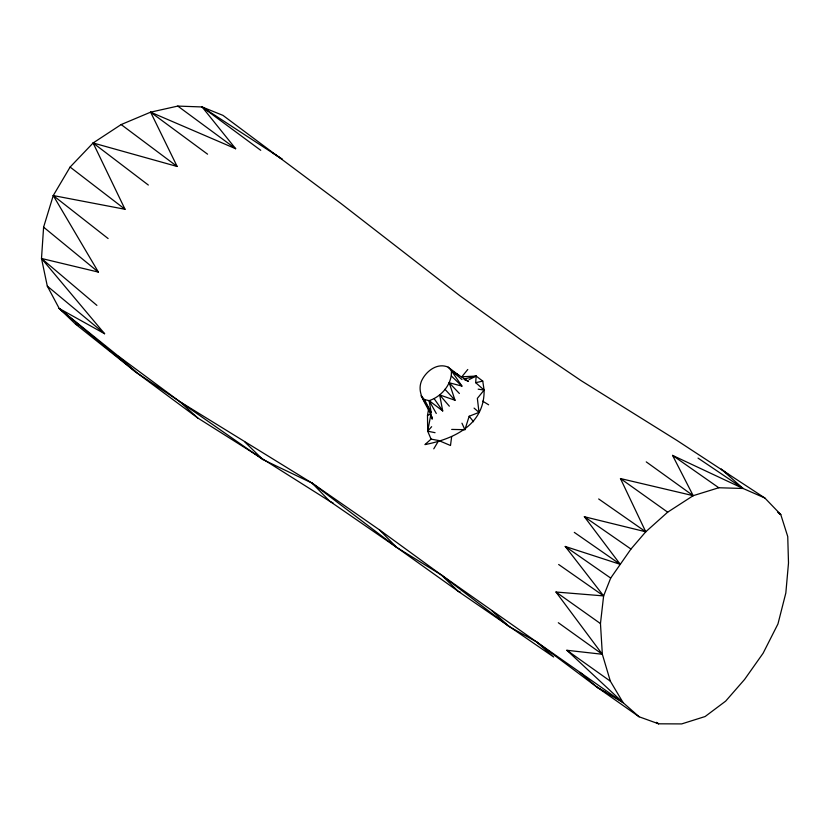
<?xml version="1.0" encoding="UTF-8"?>
<svg xmlns="http://www.w3.org/2000/svg" width="830" height="830" viewBox="0 0 830 830"><rect width="100%" height="100%" fill="white"/><g stroke="black" fill="none" stroke-linecap="round" stroke-linejoin="round"><path stroke-width="1.25" d="M59.221 308.49L118.576 356.278L179.851 401.647L262.892 459.561L312.163 483.153L396.657 547.375L441.311 574.92L509.07 626.515L536.668 641.964L553.652 656.987L458.305 591.385L396.657 547.375L329.666 501.196L197.799 418.009L135.871 372.131L59.221 308.49L104.601 333.733L41.5 258.472L43.606 227.161L53.255 195.558L70.114 167.069L93.105 142.978L121.159 124.562L150.614 112.164L177.776 106.084L202.095 106.956L222.969 115.38L341.203 203.682L460.028 295.833L522.122 340.611L581.062 380.617L676.99 440.46L764.835 497.99L780.781 514.579L787.743 536.564L788.5 563.02L785.834 592.994L777.959 623.932L763.112 653.231L744.583 679.448L725.679 701.122L705.127 716.529L681.679 723.916L658.595 723.812L639.11 716.778L596.749 686.991L536.668 641.964L441.311 574.92L379.476 529.872L312.163 483.153L179.851 401.647L135.871 372.131L75.52 324.084L59.221 308.49L47.3 286.101L41.5 258.472L98.397 272.105L53.255 195.558L125.029 209.285L93.105 142.978L177.153 166.477L150.614 112.164L235.658 148.726L202.095 106.956L282.127 159.153L272.448 152.71M451.655 436.663L450.493 445.502L438.728 440.523L431.081 439.122L424.939 444.6C454.28 438.863 484.668 424.618 484.108 390.079L475.694 382.682L476.14 376.063L461.822 376.789L467.778 369.495M639.11 716.778L623.091 702.626L610.361 681.202L602.341 654.268L600.464 623.579L603.617 595.909L610.693 578.074L630.956 549.045L645.75 531.791L667.673 512.172L693.195 495.676L718.78 487.75L743.109 488.486L764.835 497.99M431.081 439.122L427.678 431.195L427.492 415.477L428.737 408.339M435.055 432.689L427.678 431.195L431.009 413.9L427.492 415.477M451.676 429.421L464.914 429.691L469.178 416.245L479.014 412.396L477.354 398.369L484.108 390.079L482.749 381.105L476.14 376.063L463.866 379.092M464.8 379.943L468.452 381.271L451.375 370.637L461.926 386.085L449.206 382.765L455.037 400.268L439.672 394.924L442.712 410.943L429.12 400.631L431.195 412.666L421.111 395.702L424.441 399.562L429.12 400.631C441.404 396.813 452.371 383.875 451.375 370.637L448.159 367.151C437.088 362.337 425.655 371.467 421.35 381.364C416.017 395.412 429.11 406.285 432.191 419.15L431.942 416.598M433.768 448.823L438.728 440.523M427.678 431.195L431.642 426.682M469.126 379.601L476.14 376.063M475.694 382.682L482.749 381.105M536.668 641.964L580.16 672.445L596.749 686.991L623.091 702.626L566.869 650.274L602.341 654.268L555.965 592.018L603.617 595.909L565.251 546.462L620.269 564.348L584.362 516.727L645.75 531.791L620.456 478.547L693.195 495.676L672.559 455.39L743.109 488.486L721.229 469.085L728.418 474.573M478.184 389.177L484.108 390.079M75.52 324.084L78.943 325.485M460.588 592.33L458.305 591.385L441.311 574.92M333.079 503.011L329.666 501.196L312.163 483.153M596.749 686.991L600.059 688.962M602.269 690.28L605.589 692.251M656.385 722.505L658.595 723.812L656.499 722.339M455.722 373.417L458.886 375.336L448.159 367.151M482.697 401.17L488.631 404.791M778.623 513.148L780.781 514.579L777.7 512.224M698.02 458.098L743.109 488.486M584.362 516.727L630.956 549.045M574.298 532.383L620.269 564.348M565.251 546.462L610.693 578.074M598.669 498.955L645.75 531.791M558.663 564.493L603.617 595.909M672.559 455.39L718.78 487.75M580.16 672.445L623.091 702.626M555.965 592.018L600.464 623.579M620.456 478.547L667.673 512.172M566.869 650.274L610.361 681.202M558.32 622.718L602.341 654.268M646.248 461.885L693.195 495.676M177.776 106.084L235.658 148.726M202.095 106.956L260.734 150.313M150.614 112.164L207.573 154.183M121.159 124.562L177.153 166.477M93.105 142.978L148.331 185.038M70.114 167.069L125.029 209.285M53.255 195.558L108.108 238.542M43.606 227.161L98.397 272.105M47.3 286.101L104.601 333.733M451.375 370.637L461.999 379.549M41.5 258.472L96.892 305.378M474.075 408.111L479.014 412.396M179.851 401.647L197.799 418.009M118.576 356.278L135.871 372.131L132.25 368.53M492.045 610.87L509.07 626.515M451.541 376.198L461.926 386.085M245.006 442.172L262.892 459.561M379.476 529.872L396.657 547.375M449.206 382.765L459.374 393.482M444.953 389.27L455.037 400.268M439.672 394.924L449.341 406.181M469.178 416.245L473.557 421.744M434.298 398.888L442.712 410.943M429.12 400.631L436.29 413.465M424.441 399.562L431.195 412.666M461.957 423.196L464.914 429.691"/></g></svg>
